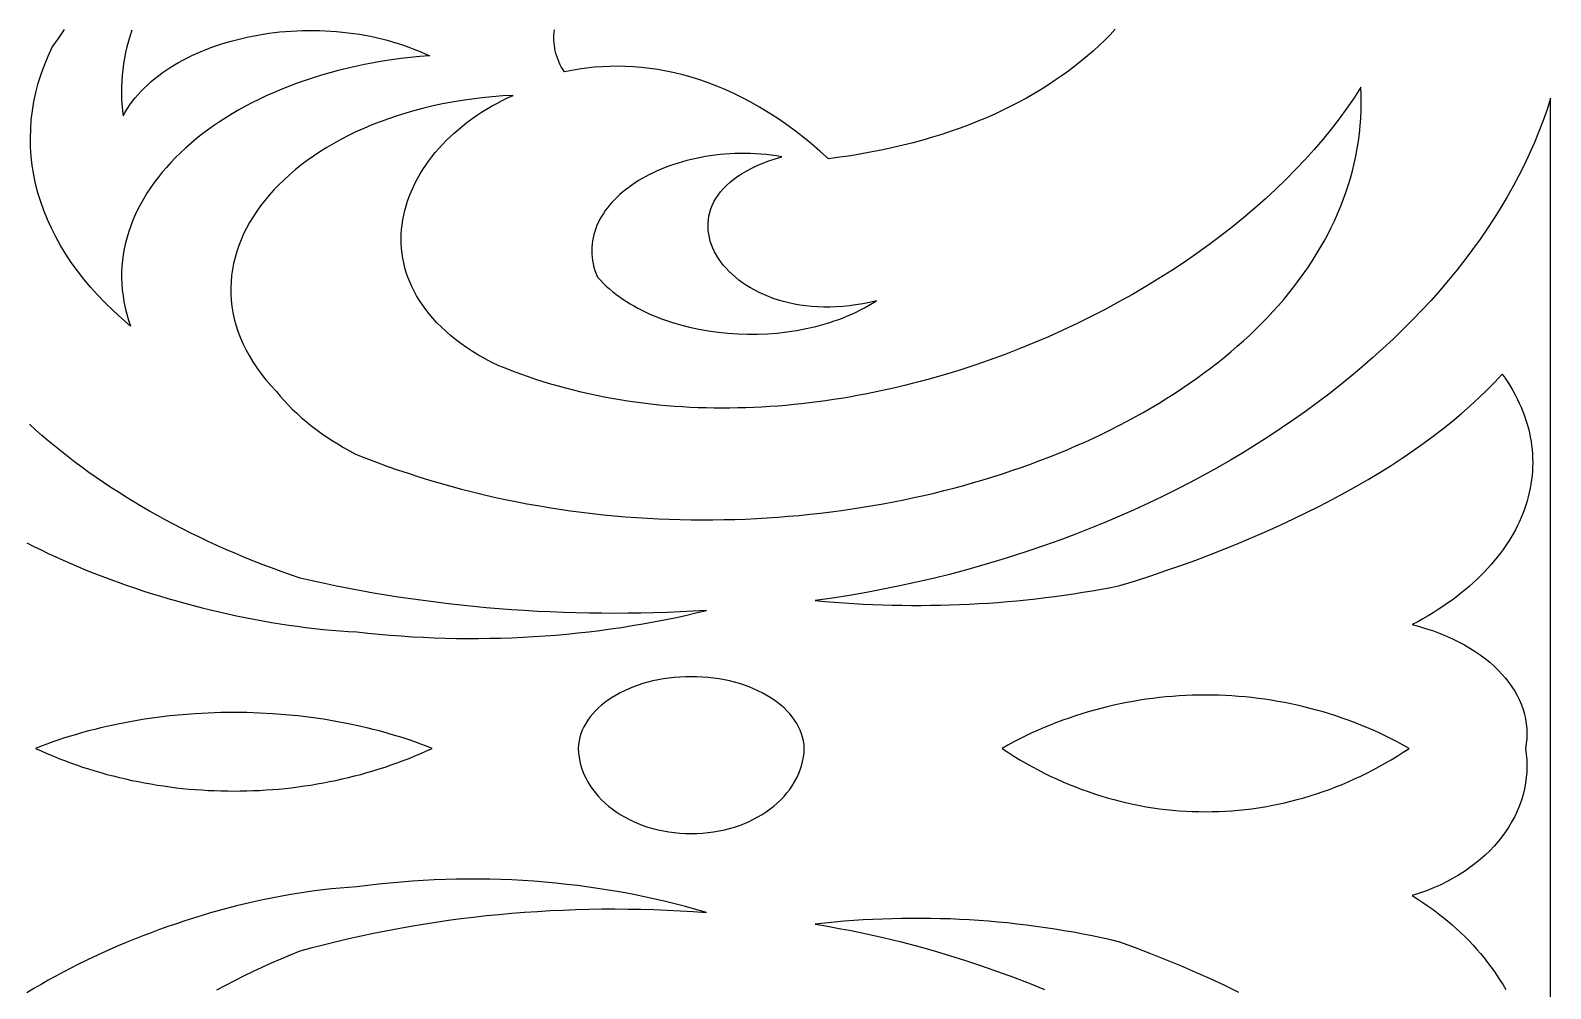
# Model space of a CAD drawing. Extents: x -1145 to -490, y -328 to 327.
# Drawn here: x -1094.1 to -1020, y 106.9 to 153.7 of the extents above; entities that cross this region are included whole.
import ezdxf

# ---------------------------------------------------------------- set-up
doc = ezdxf.new("R2010")
doc.units = 0
doc.layers.add('LAYER_1', color=18, linetype='CONTINUOUS')

msp = doc.modelspace()

# ---------------------------------------------------------------- linework, layer by layer
at = {"layer": 'LAYER_1'}
for points in [[(-1089.185, 153.69), (-1089.275, 153.417), (-1089.357, 153.142), (-1089.43, 152.867), (-1089.494, 152.59), (-1089.55, 152.312), (-1089.596, 152.034), (-1089.635, 151.755), (-1089.664, 151.475), (-1089.684, 151.195), (-1089.696, 150.914), (-1089.699, 150.633), (-1089.693, 150.351), (-1089.677, 150.069), (-1089.653, 149.787), (-1089.62, 149.505), (-1089.515, 149.689), (-1089.403, 149.869), (-1089.283, 150.045), (-1089.155, 150.218), (-1089.021, 150.387), (-1088.879, 150.552), (-1088.73, 150.713), (-1088.575, 150.87), (-1088.414, 151.024), (-1088.246, 151.173), (-1088.072, 151.319), (-1087.892, 151.46), (-1087.706, 151.598), (-1087.514, 151.731), (-1087.317, 151.86), (-1087.115, 151.985), (-1086.908, 152.106), (-1086.696, 152.223), (-1086.479, 152.335), (-1086.258, 152.443), (-1086.032, 152.547), (-1085.802, 152.647), (-1085.568, 152.742), (-1085.33, 152.833), (-1085.088, 152.919), (-1084.843, 153), (-1084.595, 153.078), (-1084.344, 153.15), (-1084.089, 153.218), (-1083.832, 153.282), (-1083.572, 153.34), (-1083.31, 153.394), (-1083.045, 153.444), (-1082.778, 153.488), (-1082.51, 153.528), (-1082.239, 153.563), (-1081.968, 153.593), (-1081.694, 153.618), (-1081.42, 153.638), (-1081.144, 153.653), (-1080.868, 153.663), (-1080.591, 153.669), (-1080.313, 153.669), (-1080.035, 153.664), (-1079.757, 153.653), (-1079.479, 153.638), (-1079.201, 153.617), (-1078.924, 153.591), (-1078.647, 153.56), (-1078.371, 153.524), (-1078.095, 153.482), (-1077.821, 153.435), (-1077.548, 153.382), (-1077.276, 153.324), (-1077.006, 153.26), (-1076.738, 153.191), (-1076.472, 153.117), (-1076.208, 153.036), (-1075.946, 152.95), (-1075.687, 152.859), (-1075.43, 152.762), (-1075.176, 152.659), (-1074.925, 152.55), (-1074.678, 152.435), (-1075.146, 152.397), (-1075.609, 152.351), (-1076.067, 152.297), (-1076.52, 152.236), (-1076.967, 152.167), (-1077.41, 152.091), (-1077.846, 152.008), (-1078.277, 151.917), (-1078.703, 151.82), (-1079.122, 151.716), (-1079.535, 151.605), (-1079.942, 151.487), (-1080.343, 151.363), (-1080.737, 151.232), (-1081.125, 151.096), (-1081.506, 150.953), (-1081.88, 150.804), (-1082.247, 150.649), (-1082.607, 150.489), (-1082.96, 150.322), (-1083.305, 150.151), (-1083.643, 149.973), (-1083.973, 149.791), (-1084.295, 149.603), (-1084.61, 149.411), (-1084.916, 149.213), (-1085.214, 149.011), (-1085.504, 148.804), (-1085.785, 148.592), (-1086.058, 148.376), (-1086.321, 148.156), (-1086.577, 147.931), (-1086.823, 147.702), (-1087.059, 147.47), (-1087.287, 147.233), (-1087.505, 146.993), (-1087.714, 146.75), (-1087.913, 146.502), (-1088.102, 146.252), (-1088.281, 145.998), (-1088.451, 145.741), (-1088.61, 145.481), (-1088.758, 145.218), (-1088.896, 144.953), (-1089.024, 144.685), (-1089.141, 144.414), (-1089.247, 144.141), (-1089.342, 143.866), (-1089.425, 143.588), (-1089.498, 143.309), (-1089.559, 143.027), (-1089.609, 142.744), (-1089.646, 142.459), (-1089.672, 142.173), (-1089.687, 141.885), (-1089.689, 141.596), (-1089.678, 141.306), (-1089.656, 141.015), (-1089.621, 140.722), (-1089.573, 140.429), (-1089.513, 140.136), (-1089.44, 139.841), (-1089.353, 139.547), (-1089.254, 139.252), (-1089.682, 139.617), (-1090.091, 139.99), (-1090.482, 140.369), (-1090.852, 140.754), (-1091.204, 141.146), (-1091.536, 141.543), (-1091.848, 141.945), (-1092.141, 142.352), (-1092.414, 142.764), (-1092.668, 143.181), (-1092.901, 143.601), (-1093.115, 144.026), (-1093.309, 144.454), (-1093.482, 144.885), (-1093.635, 145.319), (-1093.768, 145.756), (-1093.881, 146.195), (-1093.973, 146.636), (-1094.045, 147.079), (-1094.096, 147.524), (-1094.126, 147.969), (-1094.136, 148.415), (-1094.124, 148.862), (-1094.092, 149.309), (-1094.039, 149.756), (-1093.964, 150.203), (-1093.869, 150.649), (-1093.752, 151.094), (-1093.614, 151.538), (-1093.454, 151.98), (-1093.273, 152.421), (-1093.07, 152.859), (-1092.767, 153.282), (-1092.482, 153.708)], [(-1041.228, 153.729), (-1041.483, 153.46), (-1041.746, 153.196), (-1042.017, 152.936), (-1042.297, 152.679), (-1042.585, 152.427), (-1042.882, 152.18), (-1043.187, 151.937), (-1043.501, 151.699), (-1043.823, 151.465), (-1044.154, 151.236), (-1044.493, 151.012), (-1044.841, 150.793), (-1045.197, 150.579), (-1045.562, 150.371), (-1045.936, 150.168), (-1046.318, 149.971), (-1046.708, 149.779), (-1047.107, 149.592), (-1047.515, 149.412), (-1047.932, 149.238), (-1048.356, 149.069), (-1048.79, 148.907), (-1049.232, 148.751), (-1049.683, 148.602), (-1050.142, 148.459), (-1050.61, 148.322), (-1051.087, 148.192), (-1051.572, 148.07), (-1052.066, 147.954), (-1052.568, 147.845), (-1053.08, 147.743), (-1053.599, 147.649), (-1054.128, 147.562), (-1054.665, 147.482), (-1055.211, 147.41), (-1055.63, 147.788), (-1056.049, 148.146), (-1056.469, 148.487), (-1056.89, 148.81), (-1057.311, 149.115), (-1057.732, 149.403), (-1058.153, 149.674), (-1058.574, 149.928), (-1058.995, 150.165), (-1059.414, 150.387), (-1059.833, 150.592), (-1060.251, 150.781), (-1060.668, 150.955), (-1061.083, 151.113), (-1061.497, 151.257), (-1061.909, 151.386), (-1062.319, 151.5), (-1062.726, 151.6), (-1063.132, 151.686), (-1063.534, 151.758), (-1063.934, 151.817), (-1064.331, 151.862), (-1064.725, 151.895), (-1065.116, 151.915), (-1065.502, 151.922), (-1065.886, 151.918), (-1066.265, 151.901), (-1066.64, 151.872), (-1067.011, 151.833), (-1067.377, 151.781), (-1067.738, 151.72), (-1068.095, 151.647), (-1068.174, 151.774), (-1068.246, 151.901), (-1068.311, 152.029), (-1068.37, 152.157), (-1068.421, 152.285), (-1068.467, 152.414), (-1068.506, 152.543), (-1068.538, 152.672), (-1068.565, 152.801), (-1068.585, 152.93), (-1068.599, 153.059), (-1068.607, 153.188), (-1068.608, 153.316), (-1068.604, 153.443), (-1068.594, 153.571), (-1068.579, 153.697)], [(-1019.999, 80.949), (-1019.999, 118.664), (-1019.999, 150.359), (-1020.173, 149.816), (-1020.363, 149.274), (-1020.568, 148.735), (-1020.788, 148.198), (-1021.024, 147.663), (-1021.275, 147.13), (-1021.541, 146.6), (-1021.821, 146.074), (-1022.116, 145.55), (-1022.426, 145.029), (-1022.749, 144.511), (-1023.087, 143.997), (-1023.439, 143.487), (-1023.804, 142.98), (-1024.183, 142.477), (-1024.575, 141.978), (-1024.981, 141.484), (-1025.399, 140.993), (-1025.831, 140.508), (-1026.275, 140.027), (-1026.732, 139.551), (-1027.201, 139.08), (-1027.682, 138.614), (-1028.176, 138.153), (-1028.681, 137.698), (-1029.198, 137.248), (-1029.727, 136.805), (-1030.266, 136.367), (-1030.818, 135.935), (-1031.38, 135.51), (-1031.953, 135.091), (-1032.536, 134.678), (-1033.131, 134.272), (-1033.735, 133.873), (-1034.35, 133.481), (-1034.975, 133.097), (-1035.61, 132.719), (-1036.254, 132.349), (-1036.908, 131.987), (-1037.571, 131.632), (-1038.244, 131.286), (-1038.925, 130.947), (-1039.616, 130.617), (-1040.315, 130.295), (-1041.022, 129.982), (-1041.738, 129.678), (-1042.462, 129.382), (-1043.194, 129.096), (-1043.934, 128.819), (-1044.682, 128.551), (-1045.437, 128.292), (-1046.199, 128.043), (-1046.969, 127.804), (-1047.746, 127.576), (-1048.529, 127.357), (-1049.319, 127.148), (-1050.116, 126.95), (-1050.919, 126.763), (-1051.728, 126.586), (-1052.543, 126.42), (-1053.364, 126.265), (-1054.191, 126.122), (-1055.023, 125.989), (-1055.86, 125.869), (-1055.393, 125.826), (-1054.924, 125.787), (-1054.456, 125.753), (-1053.986, 125.723), (-1053.517, 125.698), (-1053.047, 125.676), (-1052.577, 125.659), (-1052.106, 125.646), (-1051.636, 125.637), (-1051.166, 125.633), (-1050.696, 125.633), (-1050.226, 125.637), (-1049.757, 125.645), (-1049.288, 125.658), (-1048.819, 125.674), (-1048.351, 125.695), (-1047.884, 125.72), (-1047.417, 125.75), (-1046.951, 125.783), (-1046.486, 125.821), (-1046.022, 125.863), (-1045.559, 125.909), (-1045.097, 125.96), (-1044.637, 126.014), (-1044.177, 126.073), (-1043.719, 126.136), (-1043.263, 126.203), (-1042.808, 126.275), (-1042.354, 126.35), (-1041.903, 126.43), (-1041.453, 126.514), (-1041.005, 126.602), (-1040.248, 126.837), (-1039.499, 127.08), (-1038.758, 127.329), (-1038.027, 127.584), (-1037.305, 127.846), (-1036.592, 128.114), (-1035.89, 128.388), (-1035.197, 128.669), (-1034.515, 128.955), (-1033.843, 129.247), (-1033.183, 129.545), (-1032.533, 129.848), (-1031.896, 130.157), (-1031.27, 130.471), (-1030.656, 130.791), (-1030.055, 131.115), (-1029.466, 131.445), (-1028.891, 131.779), (-1028.329, 132.118), (-1027.78, 132.462), (-1027.245, 132.811), (-1026.725, 133.164), (-1026.219, 133.521), (-1025.727, 133.882), (-1025.251, 134.248), (-1024.79, 134.617), (-1024.345, 134.991), (-1023.915, 135.368), (-1023.502, 135.748), (-1023.105, 136.133), (-1022.726, 136.52), (-1022.363, 136.911), (-1022.222, 136.712), (-1022.088, 136.512), (-1021.961, 136.311), (-1021.842, 136.109), (-1021.729, 135.906), (-1021.624, 135.702), (-1021.525, 135.498), (-1021.434, 135.292), (-1021.349, 135.086), (-1021.272, 134.88), (-1021.201, 134.673), (-1021.138, 134.465), (-1021.081, 134.257), (-1021.031, 134.049), (-1020.988, 133.841), (-1020.951, 133.632), (-1020.922, 133.424), (-1020.899, 133.215), (-1020.883, 133.006), (-1020.873, 132.797), (-1020.871, 132.589), (-1020.875, 132.38), (-1020.885, 132.172), (-1020.902, 131.965), (-1020.926, 131.757), (-1020.956, 131.551), (-1020.993, 131.344), (-1021.037, 131.139), (-1021.087, 130.934), (-1021.143, 130.73), (-1021.206, 130.526), (-1021.275, 130.324), (-1021.351, 130.122), (-1021.433, 129.921), (-1021.521, 129.722), (-1021.616, 129.524), (-1021.717, 129.326), (-1021.824, 129.131), (-1021.938, 128.936), (-1022.058, 128.743), (-1022.184, 128.551), (-1022.316, 128.361), (-1022.454, 128.172), (-1022.599, 127.985), (-1022.749, 127.8), (-1022.906, 127.617), (-1023.069, 127.435), (-1023.238, 127.256), (-1023.413, 127.078), (-1023.593, 126.903), (-1023.78, 126.729), (-1023.973, 126.558), (-1024.172, 126.389), (-1024.376, 126.222), (-1024.587, 126.058), (-1024.803, 125.896), (-1025.025, 125.737), (-1025.253, 125.581), (-1025.487, 125.427), (-1025.727, 125.275), (-1025.972, 125.127), (-1026.223, 124.981), (-1026.48, 124.838), (-1026.742, 124.699), (-1026.39, 124.603), (-1026.048, 124.499), (-1025.715, 124.387), (-1025.392, 124.267), (-1025.08, 124.139), (-1024.778, 124.003), (-1024.486, 123.86), (-1024.205, 123.71), (-1023.935, 123.553), (-1023.676, 123.389), (-1023.429, 123.22), (-1023.193, 123.044), (-1022.969, 122.862), (-1022.757, 122.675), (-1022.558, 122.483), (-1022.37, 122.286), (-1022.195, 122.084), (-1022.033, 121.877), (-1021.884, 121.667), (-1021.749, 121.452), (-1021.626, 121.234), (-1021.518, 121.012), (-1021.423, 120.787), (-1021.342, 120.559), (-1021.276, 120.329), (-1021.224, 120.096), (-1021.186, 119.861), (-1021.163, 119.624), (-1021.156, 119.386), (-1021.164, 119.146), (-1021.187, 118.905), (-1021.226, 118.664), (-1021.187, 118.376), (-1021.164, 118.09), (-1021.156, 117.804), (-1021.163, 117.521), (-1021.186, 117.239), (-1021.224, 116.959), (-1021.276, 116.682), (-1021.342, 116.408), (-1021.423, 116.137), (-1021.518, 115.87), (-1021.626, 115.606), (-1021.749, 115.346), (-1021.884, 115.091), (-1022.033, 114.84), (-1022.195, 114.595), (-1022.37, 114.354), (-1022.558, 114.12), (-1022.757, 113.891), (-1022.969, 113.668), (-1023.193, 113.453), (-1023.429, 113.243), (-1023.676, 113.041), (-1023.935, 112.847), (-1024.205, 112.66), (-1024.486, 112.482), (-1024.778, 112.311), (-1025.08, 112.15), (-1025.392, 111.997), (-1025.715, 111.854), (-1026.048, 111.721), (-1026.39, 111.597), (-1026.742, 111.484), (-1026.48, 111.317), (-1026.223, 111.148), (-1025.972, 110.974), (-1025.727, 110.798), (-1025.487, 110.618), (-1025.253, 110.434), (-1025.025, 110.248), (-1024.803, 110.059), (-1024.587, 109.866), (-1024.376, 109.671), (-1024.172, 109.472), (-1023.973, 109.271), (-1023.78, 109.068), (-1023.593, 108.861), (-1023.413, 108.653), (-1023.238, 108.441), (-1023.069, 108.228), (-1022.906, 108.012), (-1022.749, 107.794), (-1022.599, 107.573), (-1022.454, 107.351), (-1022.316, 107.127), (-1022.184, 106.9)], [(-1094.308, 128.683), (-1093.965, 128.509), (-1093.617, 128.337), (-1093.263, 128.167), (-1092.904, 128), (-1092.54, 127.836), (-1092.171, 127.674), (-1091.797, 127.515), (-1091.418, 127.358), (-1091.036, 127.205), (-1090.649, 127.055), (-1090.258, 126.908), (-1089.864, 126.764), (-1089.466, 126.623), (-1089.065, 126.485), (-1088.661, 126.351), (-1088.254, 126.221), (-1087.844, 126.094), (-1087.433, 125.971), (-1087.019, 125.851), (-1086.603, 125.735), (-1086.185, 125.623), (-1085.766, 125.515), (-1085.346, 125.411), (-1084.925, 125.312), (-1084.502, 125.216), (-1084.079, 125.125), (-1083.656, 125.038), (-1083.233, 124.956), (-1082.809, 124.878), (-1082.386, 124.804), (-1081.963, 124.736), (-1081.541, 124.672), (-1081.12, 124.613), (-1080.7, 124.559), (-1080.281, 124.51), (-1079.863, 124.466), (-1079.448, 124.428), (-1079.034, 124.394), (-1078.623, 124.366), (-1078.214, 124.343), (-1077.677, 124.284), (-1077.139, 124.231), (-1076.6, 124.184), (-1076.06, 124.143), (-1075.52, 124.107), (-1074.98, 124.078), (-1074.439, 124.055), (-1073.898, 124.037), (-1073.357, 124.026), (-1072.817, 124.021), (-1072.276, 124.021), (-1071.735, 124.028), (-1071.195, 124.04), (-1070.656, 124.058), (-1070.117, 124.082), (-1069.579, 124.112), (-1069.041, 124.148), (-1068.505, 124.19), (-1067.97, 124.237), (-1067.436, 124.291), (-1066.903, 124.35), (-1066.372, 124.416), (-1065.843, 124.487), (-1065.315, 124.564), (-1064.789, 124.646), (-1064.265, 124.735), (-1063.743, 124.829), (-1063.224, 124.929), (-1062.706, 125.035), (-1062.191, 125.147), (-1061.679, 125.265), (-1061.169, 125.388), (-1061.81, 125.351), (-1062.45, 125.319), (-1063.089, 125.293), (-1063.726, 125.273), (-1064.363, 125.258), (-1064.999, 125.249), (-1065.633, 125.246), (-1066.267, 125.248), (-1066.899, 125.256), (-1067.529, 125.27), (-1068.159, 125.289), (-1068.787, 125.314), (-1069.413, 125.344), (-1070.038, 125.38), (-1070.662, 125.421), (-1071.284, 125.468), (-1071.904, 125.521), (-1072.522, 125.579), (-1073.139, 125.642), (-1073.754, 125.711), (-1074.368, 125.785), (-1074.979, 125.865), (-1075.588, 125.95), (-1076.196, 126.041), (-1076.801, 126.137), (-1077.405, 126.238), (-1078.006, 126.345), (-1078.605, 126.457), (-1079.202, 126.575), (-1079.797, 126.697), (-1080.39, 126.825), (-1080.98, 126.959), (-1081.449, 127.121), (-1081.914, 127.288), (-1082.375, 127.458), (-1082.83, 127.632), (-1083.282, 127.81), (-1083.728, 127.992), (-1084.171, 128.178), (-1084.608, 128.367), (-1085.04, 128.56), (-1085.468, 128.757), (-1085.891, 128.957), (-1086.309, 129.161), (-1086.722, 129.369), (-1087.131, 129.579), (-1087.534, 129.794), (-1087.932, 130.011), (-1088.325, 130.232), (-1088.713, 130.457), (-1089.095, 130.684), (-1089.473, 130.915), (-1089.845, 131.149), (-1090.212, 131.386), (-1090.573, 131.627), (-1090.929, 131.87), (-1091.28, 132.117), (-1091.625, 132.366), (-1091.964, 132.618), (-1092.298, 132.874), (-1092.626, 133.132), (-1092.949, 133.393), (-1093.266, 133.657), (-1093.577, 133.923), (-1093.882, 134.192), (-1094.181, 134.464)], [(-1085.04, 106.889), (-1084.608, 107.119), (-1084.171, 107.344), (-1083.728, 107.565), (-1083.282, 107.781), (-1082.83, 107.993), (-1082.375, 108.201), (-1081.914, 108.403), (-1081.449, 108.601), (-1080.98, 108.795), (-1080.39, 108.953), (-1079.797, 109.106), (-1079.202, 109.252), (-1078.605, 109.391), (-1078.006, 109.525), (-1077.405, 109.652), (-1076.801, 109.772), (-1076.196, 109.887), (-1075.588, 109.994), (-1074.979, 110.096), (-1074.368, 110.191), (-1073.754, 110.279), (-1073.139, 110.361), (-1072.522, 110.437), (-1071.904, 110.505), (-1071.284, 110.568), (-1070.662, 110.624), (-1070.038, 110.673), (-1069.413, 110.716), (-1068.787, 110.752), (-1068.159, 110.781), (-1067.529, 110.804), (-1066.899, 110.82), (-1066.267, 110.83), (-1065.633, 110.833), (-1064.999, 110.829), (-1064.363, 110.818), (-1063.726, 110.801), (-1063.089, 110.777), (-1062.45, 110.746), (-1061.81, 110.708), (-1061.169, 110.664), (-1061.679, 110.81), (-1062.191, 110.95), (-1062.706, 111.083), (-1063.224, 111.209), (-1063.743, 111.328), (-1064.265, 111.441), (-1064.789, 111.546), (-1065.315, 111.644), (-1065.843, 111.736), (-1066.372, 111.82), (-1066.903, 111.898), (-1067.436, 111.969), (-1067.97, 112.032), (-1068.505, 112.089), (-1069.041, 112.139), (-1069.579, 112.181), (-1070.117, 112.217), (-1070.656, 112.246), (-1071.195, 112.268), (-1071.735, 112.282), (-1072.276, 112.29), (-1072.817, 112.29), (-1073.357, 112.284), (-1073.898, 112.27), (-1074.439, 112.25), (-1074.98, 112.222), (-1075.52, 112.187), (-1076.06, 112.145), (-1076.6, 112.096), (-1077.139, 112.04), (-1077.677, 111.977), (-1078.214, 111.906), (-1078.623, 111.879), (-1079.034, 111.846), (-1079.448, 111.806), (-1079.863, 111.76), (-1080.281, 111.708), (-1080.7, 111.65), (-1081.12, 111.585), (-1081.541, 111.515), (-1081.963, 111.439), (-1082.386, 111.358), (-1082.809, 111.271), (-1083.233, 111.178), (-1083.656, 111.08), (-1084.079, 110.977), (-1084.502, 110.868), (-1084.925, 110.754), (-1085.346, 110.636), (-1085.766, 110.512), (-1086.185, 110.384), (-1086.603, 110.251), (-1087.019, 110.113), (-1087.433, 109.97), (-1087.844, 109.824), (-1088.254, 109.673), (-1088.661, 109.517), (-1089.065, 109.358), (-1089.466, 109.194), (-1089.864, 109.027), (-1090.258, 108.855), (-1090.649, 108.68), (-1091.036, 108.502), (-1091.418, 108.319), (-1091.797, 108.133), (-1092.171, 107.944), (-1092.54, 107.752), (-1092.904, 107.556), (-1093.263, 107.357), (-1093.617, 107.155), (-1093.965, 106.95), (-1094.308, 106.743)], [(-1035.197, 106.76), (-1035.89, 107.094), (-1036.592, 107.42), (-1037.305, 107.739), (-1038.027, 108.051), (-1038.758, 108.355), (-1039.499, 108.651), (-1040.248, 108.939), (-1041.005, 109.22), (-1041.453, 109.324), (-1041.903, 109.424), (-1042.354, 109.519), (-1042.808, 109.609), (-1043.263, 109.693), (-1043.719, 109.773), (-1044.177, 109.848), (-1044.637, 109.918), (-1045.097, 109.983), (-1045.559, 110.043), (-1046.022, 110.098), (-1046.486, 110.148), (-1046.951, 110.193), (-1047.417, 110.233), (-1047.884, 110.268), (-1048.351, 110.298), (-1048.819, 110.323), (-1049.288, 110.343), (-1049.757, 110.358), (-1050.226, 110.368), (-1050.696, 110.372), (-1051.166, 110.372), (-1051.636, 110.367), (-1052.106, 110.357), (-1052.577, 110.341), (-1053.047, 110.321), (-1053.517, 110.295), (-1053.986, 110.265), (-1054.456, 110.229), (-1054.924, 110.188), (-1055.393, 110.142), (-1055.86, 110.092), (-1055.441, 110.021), (-1055.023, 109.948), (-1054.606, 109.871), (-1054.191, 109.791), (-1053.364, 109.62), (-1052.543, 109.436), (-1051.728, 109.238), (-1050.918, 109.028), (-1050.115, 108.805), (-1049.319, 108.569), (-1048.528, 108.321), (-1047.745, 108.061), (-1046.968, 107.788), (-1046.199, 107.504), (-1045.436, 107.208), (-1044.681, 106.9)]]:
    msp.add_lwpolyline(points, dxfattribs=at)
for points in [[(-1070.59, 150.502), (-1071.104, 150.473), (-1071.611, 150.434), (-1072.111, 150.384), (-1072.603, 150.325), (-1073.088, 150.255), (-1073.566, 150.176), (-1074.035, 150.087), (-1074.496, 149.988), (-1074.949, 149.881), (-1075.394, 149.765), (-1075.83, 149.64), (-1076.258, 149.507), (-1076.676, 149.365), (-1077.086, 149.215), (-1077.486, 149.058), (-1077.877, 148.892), (-1078.258, 148.72), (-1078.629, 148.54), (-1078.991, 148.353), (-1079.342, 148.159), (-1079.683, 147.959), (-1080.014, 147.752), (-1080.334, 147.539), (-1080.643, 147.32), (-1080.941, 147.096), (-1081.228, 146.866), (-1081.503, 146.63), (-1081.768, 146.389), (-1082.02, 146.144), (-1082.26, 145.893), (-1082.489, 145.638), (-1082.705, 145.379), (-1082.909, 145.116), (-1083.101, 144.849), (-1083.279, 144.578), (-1083.445, 144.304), (-1083.597, 144.026), (-1083.737, 143.745), (-1083.863, 143.462), (-1083.975, 143.176), (-1084.074, 142.887), (-1084.158, 142.597), (-1084.229, 142.304), (-1084.285, 142.009), (-1084.327, 141.713), (-1084.354, 141.416), (-1084.366, 141.117), (-1084.364, 140.817), (-1084.346, 140.517), (-1084.313, 140.216), (-1084.264, 139.914), (-1084.199, 139.613), (-1084.119, 139.311), (-1084.023, 139.01), (-1083.91, 138.71), (-1083.782, 138.41), (-1083.636, 138.111), (-1083.474, 137.813), (-1083.295, 137.517), (-1083.099, 137.222), (-1082.885, 136.928), (-1082.655, 136.637), (-1082.406, 136.348), (-1082.14, 136.061), (-1081.959, 135.842), (-1081.769, 135.627), (-1081.571, 135.415), (-1081.364, 135.207), (-1081.149, 135.002), (-1080.926, 134.801), (-1080.695, 134.603), (-1080.457, 134.41), (-1080.21, 134.221), (-1079.956, 134.035), (-1079.695, 133.854), (-1079.426, 133.678), (-1079.15, 133.505), (-1078.867, 133.337), (-1078.577, 133.174), (-1078.28, 133.015), (-1077.771, 132.813), (-1077.261, 132.618), (-1076.748, 132.43), (-1076.233, 132.248), (-1075.716, 132.074), (-1075.197, 131.906), (-1074.676, 131.745), (-1074.154, 131.59), (-1073.63, 131.443), (-1073.105, 131.302), (-1072.578, 131.167), (-1072.05, 131.04), (-1071.521, 130.918), (-1070.991, 130.803), (-1070.46, 130.695), (-1069.928, 130.593), (-1069.395, 130.498), (-1068.861, 130.408), (-1068.327, 130.326), (-1067.793, 130.249), (-1067.258, 130.179), (-1066.723, 130.114), (-1066.188, 130.056), (-1065.652, 130.004), (-1065.117, 129.959), (-1064.582, 129.919), (-1064.047, 129.885), (-1063.512, 129.857), (-1062.978, 129.836), (-1062.445, 129.82), (-1061.912, 129.81), (-1061.38, 129.805), (-1060.848, 129.807), (-1060.318, 129.814), (-1059.789, 129.827), (-1059.261, 129.846), (-1058.734, 129.87), (-1058.208, 129.9), (-1057.684, 129.936), (-1057.162, 129.977), (-1056.641, 130.023), (-1056.122, 130.075), (-1055.605, 130.133), (-1055.09, 130.196), (-1054.577, 130.264), (-1054.066, 130.337), (-1053.557, 130.416), (-1053.051, 130.5), (-1052.547, 130.589), (-1052.046, 130.684), (-1051.548, 130.783), (-1051.052, 130.888), (-1050.559, 130.997), (-1050.069, 131.112), (-1049.583, 131.232), (-1049.099, 131.356), (-1048.619, 131.486), (-1048.142, 131.62), (-1047.669, 131.759), (-1047.199, 131.903), (-1046.733, 132.052), (-1046.27, 132.205), (-1045.812, 132.363), (-1045.358, 132.526), (-1044.908, 132.693), (-1044.461, 132.865), (-1044.02, 133.042), (-1043.582, 133.222), (-1043.15, 133.408), (-1042.721, 133.598), (-1042.298, 133.792), (-1041.879, 133.99), (-1041.465, 134.193), (-1041.057, 134.4), (-1040.653, 134.612), (-1040.255, 134.827), (-1039.861, 135.047), (-1039.474, 135.271), (-1039.092, 135.499), (-1038.715, 135.731), (-1038.344, 135.967), (-1037.979, 136.207), (-1037.62, 136.451), (-1037.267, 136.699), (-1036.92, 136.95), (-1036.58, 137.206), (-1036.245, 137.465), (-1035.918, 137.728), (-1035.596, 137.995), (-1035.282, 138.266), (-1034.974, 138.54), (-1034.673, 138.817), (-1034.378, 139.099), (-1034.091, 139.384), (-1033.811, 139.672), (-1033.539, 139.964), (-1033.273, 140.259), (-1033.015, 140.557), (-1032.765, 140.859), (-1032.522, 141.165), (-1032.287, 141.473), (-1032.06, 141.785), (-1031.841, 142.1), (-1031.63, 142.418), (-1031.427, 142.739), (-1031.233, 143.064), (-1031.046, 143.391), (-1030.869, 143.721), (-1030.699, 144.055), (-1030.539, 144.391), (-1030.387, 144.73), (-1030.244, 145.073), (-1030.11, 145.417), (-1029.985, 145.765), (-1029.87, 146.116), (-1029.763, 146.469), (-1029.666, 146.825), (-1029.579, 147.183), (-1029.501, 147.544), (-1029.432, 147.908), (-1029.374, 148.274), (-1029.325, 148.643), (-1029.287, 149.014), (-1029.258, 149.388), (-1029.24, 149.764), (-1029.232, 150.142), (-1029.234, 150.523), (-1029.247, 150.906), (-1029.58, 150.388), (-1029.933, 149.875), (-1030.304, 149.364), (-1030.695, 148.858), (-1031.103, 148.357), (-1031.529, 147.86), (-1031.972, 147.368), (-1032.432, 146.882), (-1032.908, 146.401), (-1033.4, 145.926), (-1033.908, 145.457), (-1034.43, 144.995), (-1034.968, 144.539), (-1035.519, 144.091), (-1036.085, 143.65), (-1036.663, 143.217), (-1037.255, 142.792), (-1037.859, 142.375), (-1038.475, 141.967), (-1039.103, 141.568), (-1039.742, 141.179), (-1040.391, 140.798), (-1041.051, 140.428), (-1041.721, 140.068), (-1042.4, 139.718), (-1043.088, 139.379), (-1043.785, 139.051), (-1044.49, 138.734), (-1045.203, 138.429), (-1045.922, 138.137), (-1046.649, 137.856), (-1047.382, 137.588), (-1048.121, 137.333), (-1048.866, 137.091), (-1049.616, 136.862), (-1050.37, 136.648), (-1050.749, 136.546), (-1051.129, 136.447), (-1051.51, 136.352), (-1051.892, 136.261), (-1052.274, 136.174), (-1052.658, 136.09), (-1053.042, 136.01), (-1053.426, 135.933), (-1053.812, 135.861), (-1054.198, 135.792), (-1054.584, 135.728), (-1054.971, 135.667), (-1055.359, 135.61), (-1055.746, 135.557), (-1056.134, 135.509), (-1056.523, 135.464), (-1056.911, 135.424), (-1057.3, 135.387), (-1057.689, 135.355), (-1058.077, 135.327), (-1058.466, 135.304), (-1058.855, 135.285), (-1059.243, 135.27), (-1059.632, 135.259), (-1060.02, 135.253), (-1060.408, 135.252), (-1060.795, 135.254), (-1061.182, 135.262), (-1061.569, 135.274), (-1061.955, 135.291), (-1062.34, 135.312), (-1062.725, 135.338), (-1063.11, 135.369), (-1063.493, 135.404), (-1063.876, 135.445), (-1064.258, 135.49), (-1064.639, 135.54), (-1065.019, 135.595), (-1065.398, 135.655), (-1065.776, 135.72), (-1066.153, 135.79), (-1066.529, 135.865), (-1066.904, 135.946), (-1067.277, 136.031), (-1067.649, 136.122), (-1068.02, 136.218), (-1068.389, 136.319), (-1068.757, 136.425), (-1069.123, 136.537), (-1069.488, 136.654), (-1069.851, 136.777), (-1070.212, 136.905), (-1070.572, 137.038), (-1070.93, 137.177), (-1071.286, 137.322), (-1071.639, 137.472), (-1071.966, 137.65), (-1072.279, 137.832), (-1072.579, 138.018), (-1072.865, 138.208), (-1073.138, 138.401), (-1073.398, 138.598), (-1073.644, 138.799), (-1073.878, 139.003), (-1074.099, 139.209), (-1074.308, 139.419), (-1074.504, 139.631), (-1074.687, 139.846), (-1074.859, 140.063), (-1075.018, 140.283), (-1075.165, 140.504), (-1075.301, 140.728), (-1075.425, 140.953), (-1075.537, 141.18), (-1075.639, 141.408), (-1075.728, 141.637), (-1075.807, 141.868), (-1075.875, 142.099), (-1075.932, 142.332), (-1075.978, 142.564), (-1076.013, 142.798), (-1076.038, 143.031), (-1076.053, 143.265), (-1076.058, 143.498), (-1076.052, 143.732), (-1076.037, 143.965), (-1076.012, 144.197), (-1075.977, 144.429), (-1075.933, 144.66), (-1075.879, 144.89), (-1075.817, 145.118), (-1075.745, 145.346), (-1075.664, 145.572), (-1075.574, 145.796), (-1075.476, 146.018), (-1075.369, 146.238), (-1075.254, 146.456), (-1075.13, 146.672), (-1074.998, 146.886), (-1074.859, 147.096), (-1074.711, 147.304), (-1074.556, 147.509), (-1074.393, 147.711), (-1074.222, 147.909), (-1074.045, 148.104), (-1073.86, 148.295), (-1073.668, 148.483), (-1073.469, 148.666), (-1073.263, 148.846), (-1073.05, 149.021), (-1072.832, 149.192), (-1072.606, 149.358), (-1072.375, 149.519), (-1072.137, 149.676), (-1071.893, 149.827), (-1071.644, 149.973), (-1071.389, 150.114), (-1071.128, 150.249), (-1070.862, 150.378)], [(-1057.487, 147.513), (-1057.747, 147.553), (-1058.005, 147.587), (-1058.262, 147.615), (-1058.518, 147.637), (-1058.773, 147.653), (-1059.026, 147.663), (-1059.277, 147.668), (-1059.527, 147.668), (-1059.775, 147.662), (-1060.021, 147.651), (-1060.265, 147.634), (-1060.506, 147.613), (-1060.746, 147.586), (-1060.982, 147.554), (-1061.216, 147.518), (-1061.447, 147.476), (-1061.675, 147.43), (-1061.899, 147.38), (-1062.121, 147.325), (-1062.339, 147.265), (-1062.554, 147.201), (-1062.765, 147.133), (-1062.972, 147.061), (-1063.175, 146.984), (-1063.374, 146.904), (-1063.569, 146.82), (-1063.759, 146.732), (-1063.945, 146.64), (-1064.126, 146.545), (-1064.303, 146.446), (-1064.474, 146.344), (-1064.641, 146.238), (-1064.802, 146.129), (-1064.958, 146.017), (-1065.109, 145.902), (-1065.254, 145.784), (-1065.393, 145.663), (-1065.526, 145.539), (-1065.654, 145.413), (-1065.775, 145.283), (-1065.89, 145.152), (-1065.998, 145.018), (-1066.1, 144.881), (-1066.195, 144.743), (-1066.283, 144.602), (-1066.365, 144.459), (-1066.439, 144.314), (-1066.506, 144.167), (-1066.565, 144.018), (-1066.617, 143.868), (-1066.662, 143.716), (-1066.698, 143.562), (-1066.727, 143.408), (-1066.747, 143.251), (-1066.759, 143.094), (-1066.763, 142.935), (-1066.758, 142.775), (-1066.745, 142.614), (-1066.723, 142.452), (-1066.692, 142.29), (-1066.652, 142.126), (-1066.603, 141.962), (-1066.544, 141.798), (-1066.476, 141.633), (-1066.341, 141.487), (-1066.2, 141.344), (-1066.053, 141.205), (-1065.902, 141.07), (-1065.745, 140.939), (-1065.583, 140.812), (-1065.416, 140.688), (-1065.245, 140.569), (-1065.069, 140.453), (-1064.889, 140.342), (-1064.704, 140.234), (-1064.515, 140.13), (-1064.323, 140.03), (-1064.126, 139.934), (-1063.926, 139.842), (-1063.723, 139.754), (-1063.516, 139.671), (-1063.306, 139.591), (-1062.878, 139.443), (-1062.438, 139.312), (-1061.989, 139.197), (-1061.531, 139.098), (-1061.067, 139.016), (-1060.596, 138.951), (-1060.121, 138.902), (-1059.642, 138.87), (-1059.161, 138.855), (-1058.679, 138.858), (-1058.197, 138.877), (-1057.717, 138.914), (-1057.239, 138.968), (-1056.765, 139.039), (-1056.296, 139.129), (-1055.834, 139.235), (-1055.605, 139.295), (-1055.379, 139.36), (-1055.155, 139.429), (-1054.933, 139.502), (-1054.714, 139.58), (-1054.497, 139.663), (-1054.283, 139.75), (-1054.072, 139.841), (-1053.864, 139.938), (-1053.66, 140.038), (-1053.458, 140.143), (-1053.261, 140.253), (-1053.067, 140.368), (-1052.877, 140.487), (-1053.215, 140.406), (-1053.548, 140.338), (-1053.877, 140.282), (-1054.202, 140.238), (-1054.521, 140.205), (-1054.836, 140.184), (-1055.145, 140.173), (-1055.449, 140.173), (-1055.747, 140.184), (-1056.04, 140.204), (-1056.326, 140.234), (-1056.606, 140.274), (-1056.88, 140.322), (-1057.147, 140.379), (-1057.407, 140.445), (-1057.66, 140.519), (-1057.906, 140.6), (-1058.144, 140.689), (-1058.374, 140.786), (-1058.597, 140.889), (-1058.812, 140.998), (-1059.018, 141.114), (-1059.216, 141.236), (-1059.405, 141.364), (-1059.585, 141.497), (-1059.756, 141.634), (-1059.918, 141.777), (-1060.07, 141.924), (-1060.213, 142.075), (-1060.345, 142.23), (-1060.468, 142.388), (-1060.58, 142.549), (-1060.681, 142.713), (-1060.772, 142.88), (-1060.852, 143.049), (-1060.921, 143.22), (-1060.978, 143.392), (-1061.024, 143.566), (-1061.058, 143.741), (-1061.08, 143.916), (-1061.09, 144.092), (-1061.087, 144.268), (-1061.072, 144.443), (-1061.044, 144.618), (-1061.003, 144.792), (-1060.949, 144.965), (-1060.882, 145.136), (-1060.801, 145.305), (-1060.706, 145.472), (-1060.597, 145.637), (-1060.474, 145.799), (-1060.336, 145.958), (-1060.184, 146.114), (-1060.017, 146.266), (-1059.835, 146.414), (-1059.638, 146.557), (-1059.425, 146.696), (-1059.197, 146.83), (-1058.953, 146.959), (-1058.693, 147.082), (-1058.416, 147.199), (-1058.123, 147.31), (-1057.814, 147.415)], [(-1056.395, 118.664), (-1056.409, 118.846), (-1056.437, 119.027), (-1056.477, 119.204), (-1056.531, 119.378), (-1056.597, 119.549), (-1056.676, 119.716), (-1056.766, 119.879), (-1056.868, 120.039), (-1056.981, 120.194), (-1057.105, 120.345), (-1057.239, 120.491), (-1057.383, 120.633), (-1057.538, 120.769), (-1057.702, 120.901), (-1057.875, 121.027), (-1058.057, 121.148), (-1058.248, 121.263), (-1058.447, 121.371), (-1058.653, 121.474), (-1058.868, 121.571), (-1059.089, 121.66), (-1059.318, 121.743), (-1059.553, 121.82), (-1059.794, 121.889), (-1060.041, 121.95), (-1060.294, 122.004), (-1060.552, 122.05), (-1060.815, 122.089), (-1061.082, 122.119), (-1061.354, 122.141), (-1061.63, 122.154), (-1061.909, 122.158), (-1062.188, 122.154), (-1062.464, 122.141), (-1062.736, 122.119), (-1063.003, 122.089), (-1063.266, 122.05), (-1063.524, 122.004), (-1063.777, 121.95), (-1064.024, 121.889), (-1064.265, 121.82), (-1064.5, 121.743), (-1064.729, 121.66), (-1064.95, 121.571), (-1065.164, 121.474), (-1065.371, 121.371), (-1065.57, 121.263), (-1065.761, 121.148), (-1065.943, 121.027), (-1066.116, 120.901), (-1066.28, 120.769), (-1066.434, 120.633), (-1066.579, 120.491), (-1066.713, 120.345), (-1066.837, 120.194), (-1066.95, 120.039), (-1067.052, 119.879), (-1067.142, 119.716), (-1067.22, 119.549), (-1067.287, 119.378), (-1067.34, 119.204), (-1067.381, 119.027), (-1067.409, 118.846), (-1067.423, 118.664), (-1067.409, 118.446), (-1067.381, 118.232), (-1067.34, 118.021), (-1067.287, 117.814), (-1067.22, 117.611), (-1067.142, 117.412), (-1067.052, 117.218), (-1066.95, 117.028), (-1066.837, 116.843), (-1066.713, 116.664), (-1066.579, 116.49), (-1066.434, 116.321), (-1066.28, 116.158), (-1066.116, 116.002), (-1065.943, 115.852), (-1065.761, 115.708), (-1065.57, 115.572), (-1065.371, 115.442), (-1065.164, 115.32), (-1064.95, 115.205), (-1064.729, 115.098), (-1064.5, 115), (-1064.265, 114.909), (-1064.024, 114.827), (-1063.777, 114.754), (-1063.524, 114.69), (-1063.266, 114.634), (-1063.003, 114.589), (-1062.736, 114.553), (-1062.464, 114.527), (-1062.188, 114.511), (-1061.909, 114.506), (-1061.63, 114.511), (-1061.354, 114.527), (-1061.082, 114.553), (-1060.815, 114.589), (-1060.552, 114.634), (-1060.294, 114.69), (-1060.041, 114.754), (-1059.794, 114.827), (-1059.553, 114.909), (-1059.318, 115), (-1059.089, 115.098), (-1058.868, 115.205), (-1058.653, 115.32), (-1058.447, 115.442), (-1058.248, 115.572), (-1058.057, 115.708), (-1057.875, 115.852), (-1057.702, 116.002), (-1057.538, 116.158), (-1057.383, 116.321), (-1057.239, 116.49), (-1057.105, 116.664), (-1056.981, 116.843), (-1056.868, 117.028), (-1056.766, 117.218), (-1056.676, 117.412), (-1056.597, 117.611), (-1056.531, 117.814), (-1056.477, 118.021), (-1056.437, 118.232), (-1056.409, 118.446)], [(-1026.903, 118.664), (-1027.19, 118.823), (-1027.48, 118.978), (-1027.771, 119.128), (-1028.065, 119.272), (-1028.36, 119.412), (-1028.658, 119.546), (-1028.957, 119.675), (-1029.258, 119.8), (-1029.561, 119.919), (-1029.865, 120.033), (-1030.171, 120.142), (-1030.478, 120.246), (-1030.787, 120.345), (-1031.097, 120.439), (-1031.409, 120.527), (-1031.721, 120.611), (-1032.035, 120.69), (-1032.35, 120.763), (-1032.665, 120.832), (-1032.982, 120.895), (-1033.299, 120.953), (-1033.618, 121.007), (-1033.937, 121.055), (-1034.256, 121.098), (-1034.576, 121.136), (-1034.897, 121.169), (-1035.218, 121.197), (-1035.539, 121.22), (-1035.861, 121.237), (-1036.183, 121.25), (-1036.505, 121.258), (-1036.827, 121.26), (-1037.149, 121.258), (-1037.471, 121.25), (-1037.793, 121.237), (-1038.115, 121.22), (-1038.436, 121.197), (-1038.757, 121.169), (-1039.078, 121.136), (-1039.398, 121.098), (-1039.718, 121.055), (-1040.037, 121.007), (-1040.355, 120.953), (-1040.672, 120.895), (-1040.989, 120.832), (-1041.305, 120.763), (-1041.619, 120.69), (-1041.933, 120.611), (-1042.246, 120.527), (-1042.557, 120.439), (-1042.867, 120.345), (-1043.176, 120.246), (-1043.483, 120.142), (-1043.789, 120.033), (-1044.093, 119.919), (-1044.396, 119.8), (-1044.697, 119.675), (-1044.996, 119.546), (-1045.294, 119.412), (-1045.589, 119.272), (-1045.883, 119.128), (-1046.175, 118.978), (-1046.464, 118.823), (-1046.751, 118.664), (-1046.464, 118.473), (-1046.175, 118.289), (-1045.883, 118.111), (-1045.589, 117.94), (-1045.294, 117.774), (-1044.996, 117.614), (-1044.697, 117.46), (-1044.396, 117.312), (-1044.093, 117.17), (-1043.789, 117.035), (-1043.483, 116.905), (-1043.176, 116.781), (-1042.867, 116.664), (-1042.557, 116.552), (-1042.246, 116.446), (-1041.933, 116.347), (-1041.619, 116.253), (-1041.305, 116.166), (-1040.989, 116.084), (-1040.672, 116.009), (-1040.355, 115.94), (-1040.037, 115.876), (-1039.718, 115.819), (-1039.398, 115.768), (-1039.078, 115.722), (-1038.757, 115.683), (-1038.436, 115.65), (-1038.115, 115.623), (-1037.793, 115.602), (-1037.471, 115.587), (-1037.149, 115.578), (-1036.827, 115.575), (-1036.505, 115.578), (-1036.183, 115.587), (-1035.861, 115.602), (-1035.539, 115.623), (-1035.218, 115.65), (-1034.897, 115.683), (-1034.576, 115.722), (-1034.256, 115.768), (-1033.937, 115.819), (-1033.618, 115.876), (-1033.299, 115.94), (-1032.982, 116.009), (-1032.665, 116.084), (-1032.35, 116.166), (-1032.035, 116.253), (-1031.721, 116.347), (-1031.409, 116.446), (-1031.097, 116.552), (-1030.787, 116.664), (-1030.478, 116.781), (-1030.171, 116.905), (-1029.865, 117.035), (-1029.561, 117.17), (-1029.258, 117.312), (-1028.957, 117.46), (-1028.658, 117.614), (-1028.36, 117.774), (-1028.065, 117.94), (-1027.771, 118.111), (-1027.48, 118.289), (-1027.19, 118.473)], [(-1074.537, 118.664), (-1074.818, 118.771), (-1075.101, 118.875), (-1075.385, 118.976), (-1075.672, 119.074), (-1075.96, 119.168), (-1076.251, 119.258), (-1076.543, 119.345), (-1076.836, 119.429), (-1077.132, 119.51), (-1077.428, 119.586), (-1077.727, 119.66), (-1078.027, 119.73), (-1078.63, 119.86), (-1079.238, 119.976), (-1079.851, 120.079), (-1080.467, 120.168), (-1081.087, 120.243), (-1081.709, 120.304), (-1082.334, 120.352), (-1082.96, 120.386), (-1083.587, 120.407), (-1084.215, 120.414), (-1084.843, 120.407), (-1085.47, 120.386), (-1086.096, 120.352), (-1086.72, 120.304), (-1087.343, 120.243), (-1087.962, 120.168), (-1088.579, 120.079), (-1089.191, 119.976), (-1089.8, 119.86), (-1090.102, 119.797), (-1090.403, 119.73), (-1090.703, 119.66), (-1091.001, 119.586), (-1091.298, 119.51), (-1091.593, 119.429), (-1091.887, 119.345), (-1092.179, 119.258), (-1092.469, 119.168), (-1092.758, 119.074), (-1093.045, 118.976), (-1093.329, 118.875), (-1093.612, 118.771), (-1093.892, 118.664), (-1093.612, 118.535), (-1093.329, 118.411), (-1093.045, 118.291), (-1092.758, 118.176), (-1092.469, 118.064), (-1092.179, 117.956), (-1091.887, 117.852), (-1091.593, 117.753), (-1091.298, 117.657), (-1091.001, 117.566), (-1090.703, 117.478), (-1090.403, 117.395), (-1090.102, 117.316), (-1089.8, 117.24), (-1089.496, 117.169), (-1089.191, 117.102), (-1088.885, 117.039), (-1088.579, 116.98), (-1088.271, 116.925), (-1087.962, 116.874), (-1087.653, 116.828), (-1087.343, 116.785), (-1087.032, 116.746), (-1086.72, 116.712), (-1086.408, 116.681), (-1086.096, 116.655), (-1085.783, 116.633), (-1085.47, 116.614), (-1085.156, 116.6), (-1084.843, 116.59), (-1084.529, 116.584), (-1084.215, 116.582), (-1083.901, 116.584), (-1083.587, 116.59), (-1083.273, 116.6), (-1082.96, 116.614), (-1082.647, 116.633), (-1082.334, 116.655), (-1082.021, 116.681), (-1081.709, 116.712), (-1081.398, 116.746), (-1081.087, 116.785), (-1080.777, 116.828), (-1080.467, 116.874), (-1080.159, 116.925), (-1079.851, 116.98), (-1079.544, 117.039), (-1079.238, 117.102), (-1078.934, 117.169), (-1078.63, 117.24), (-1078.328, 117.316), (-1078.027, 117.395), (-1077.727, 117.478), (-1077.428, 117.566), (-1077.132, 117.657), (-1076.836, 117.753), (-1076.543, 117.852), (-1076.251, 117.956), (-1075.96, 118.064), (-1075.672, 118.176), (-1075.385, 118.292), (-1075.101, 118.411), (-1074.818, 118.535)]]:
    msp.add_lwpolyline(points, close=True, dxfattribs=at)

doc.saveas('drawing.dxf')
